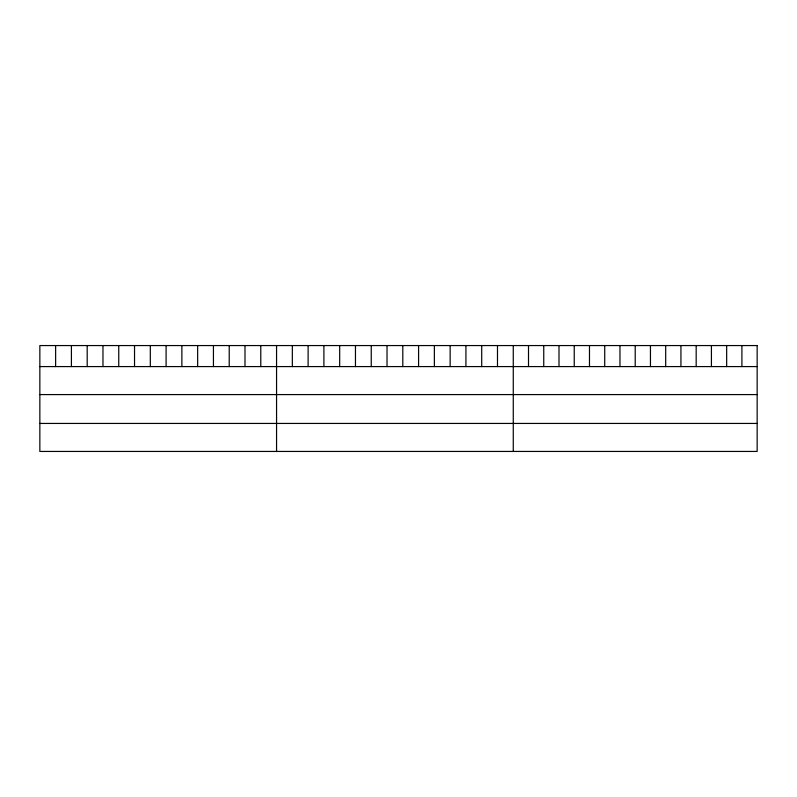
<?xml version="1.0" encoding="UTF-8"?>
<svg xmlns="http://www.w3.org/2000/svg" width="797" height="797" viewBox="0 0 797 797"><rect width="100%" height="100%" fill="white"/><g stroke="black" fill="none" stroke-linecap="round" stroke-linejoin="round"><path stroke-width="1.2" d="M39.85 366.58L757.15 366.58M39.85 394.585L757.15 394.585M39.85 423.436L757.15 423.436M741.907 345.559L741.907 366.58M726.665 345.559L726.665 366.58M711.422 345.559L711.422 366.58M696.179 345.559L696.179 366.58M680.937 345.559L680.937 366.58M665.694 345.559L665.694 366.58M650.452 345.559L650.452 366.58M635.209 345.559L635.209 366.58M619.966 345.559L619.966 366.58M604.724 345.559L604.724 366.58M589.481 345.559L589.481 366.58M574.238 345.559L574.238 366.58M558.996 345.559L558.996 366.58M543.753 345.559L543.753 366.58M528.511 345.559L528.511 366.58M513.268 345.559L513.268 451.441M497.487 345.559L497.487 366.58M481.707 345.559L481.707 366.58M465.926 345.559L465.926 366.58M450.146 345.559L450.146 366.58M434.365 345.559L434.365 366.58M418.584 345.559L418.584 366.58M402.804 345.559L402.804 366.58M387.023 345.559L387.023 366.58M371.243 345.559L371.243 366.58M355.462 345.559L355.462 366.58M339.681 345.559L339.681 366.58M323.901 345.559L323.901 366.58M308.12 345.559L308.12 366.58M292.34 345.559L292.34 366.58M276.559 345.559L276.559 451.441M260.778 345.559L260.778 366.58M244.998 345.559L244.998 366.58M229.217 345.559L229.217 366.58M213.437 345.559L213.437 366.58M197.656 345.559L197.656 366.58M181.875 345.559L181.875 366.58M166.095 345.559L166.095 366.58M150.314 345.559L150.314 366.58M134.534 345.559L134.534 366.58M118.753 345.559L118.753 366.58M102.972 345.559L102.972 366.58M87.192 345.559L87.192 366.58M71.411 345.559L71.411 366.58M55.631 345.559L55.631 366.58M757.15 345.559L39.85 345.559L39.85 451.441L757.15 451.441L757.15 345.559"/></g></svg>
